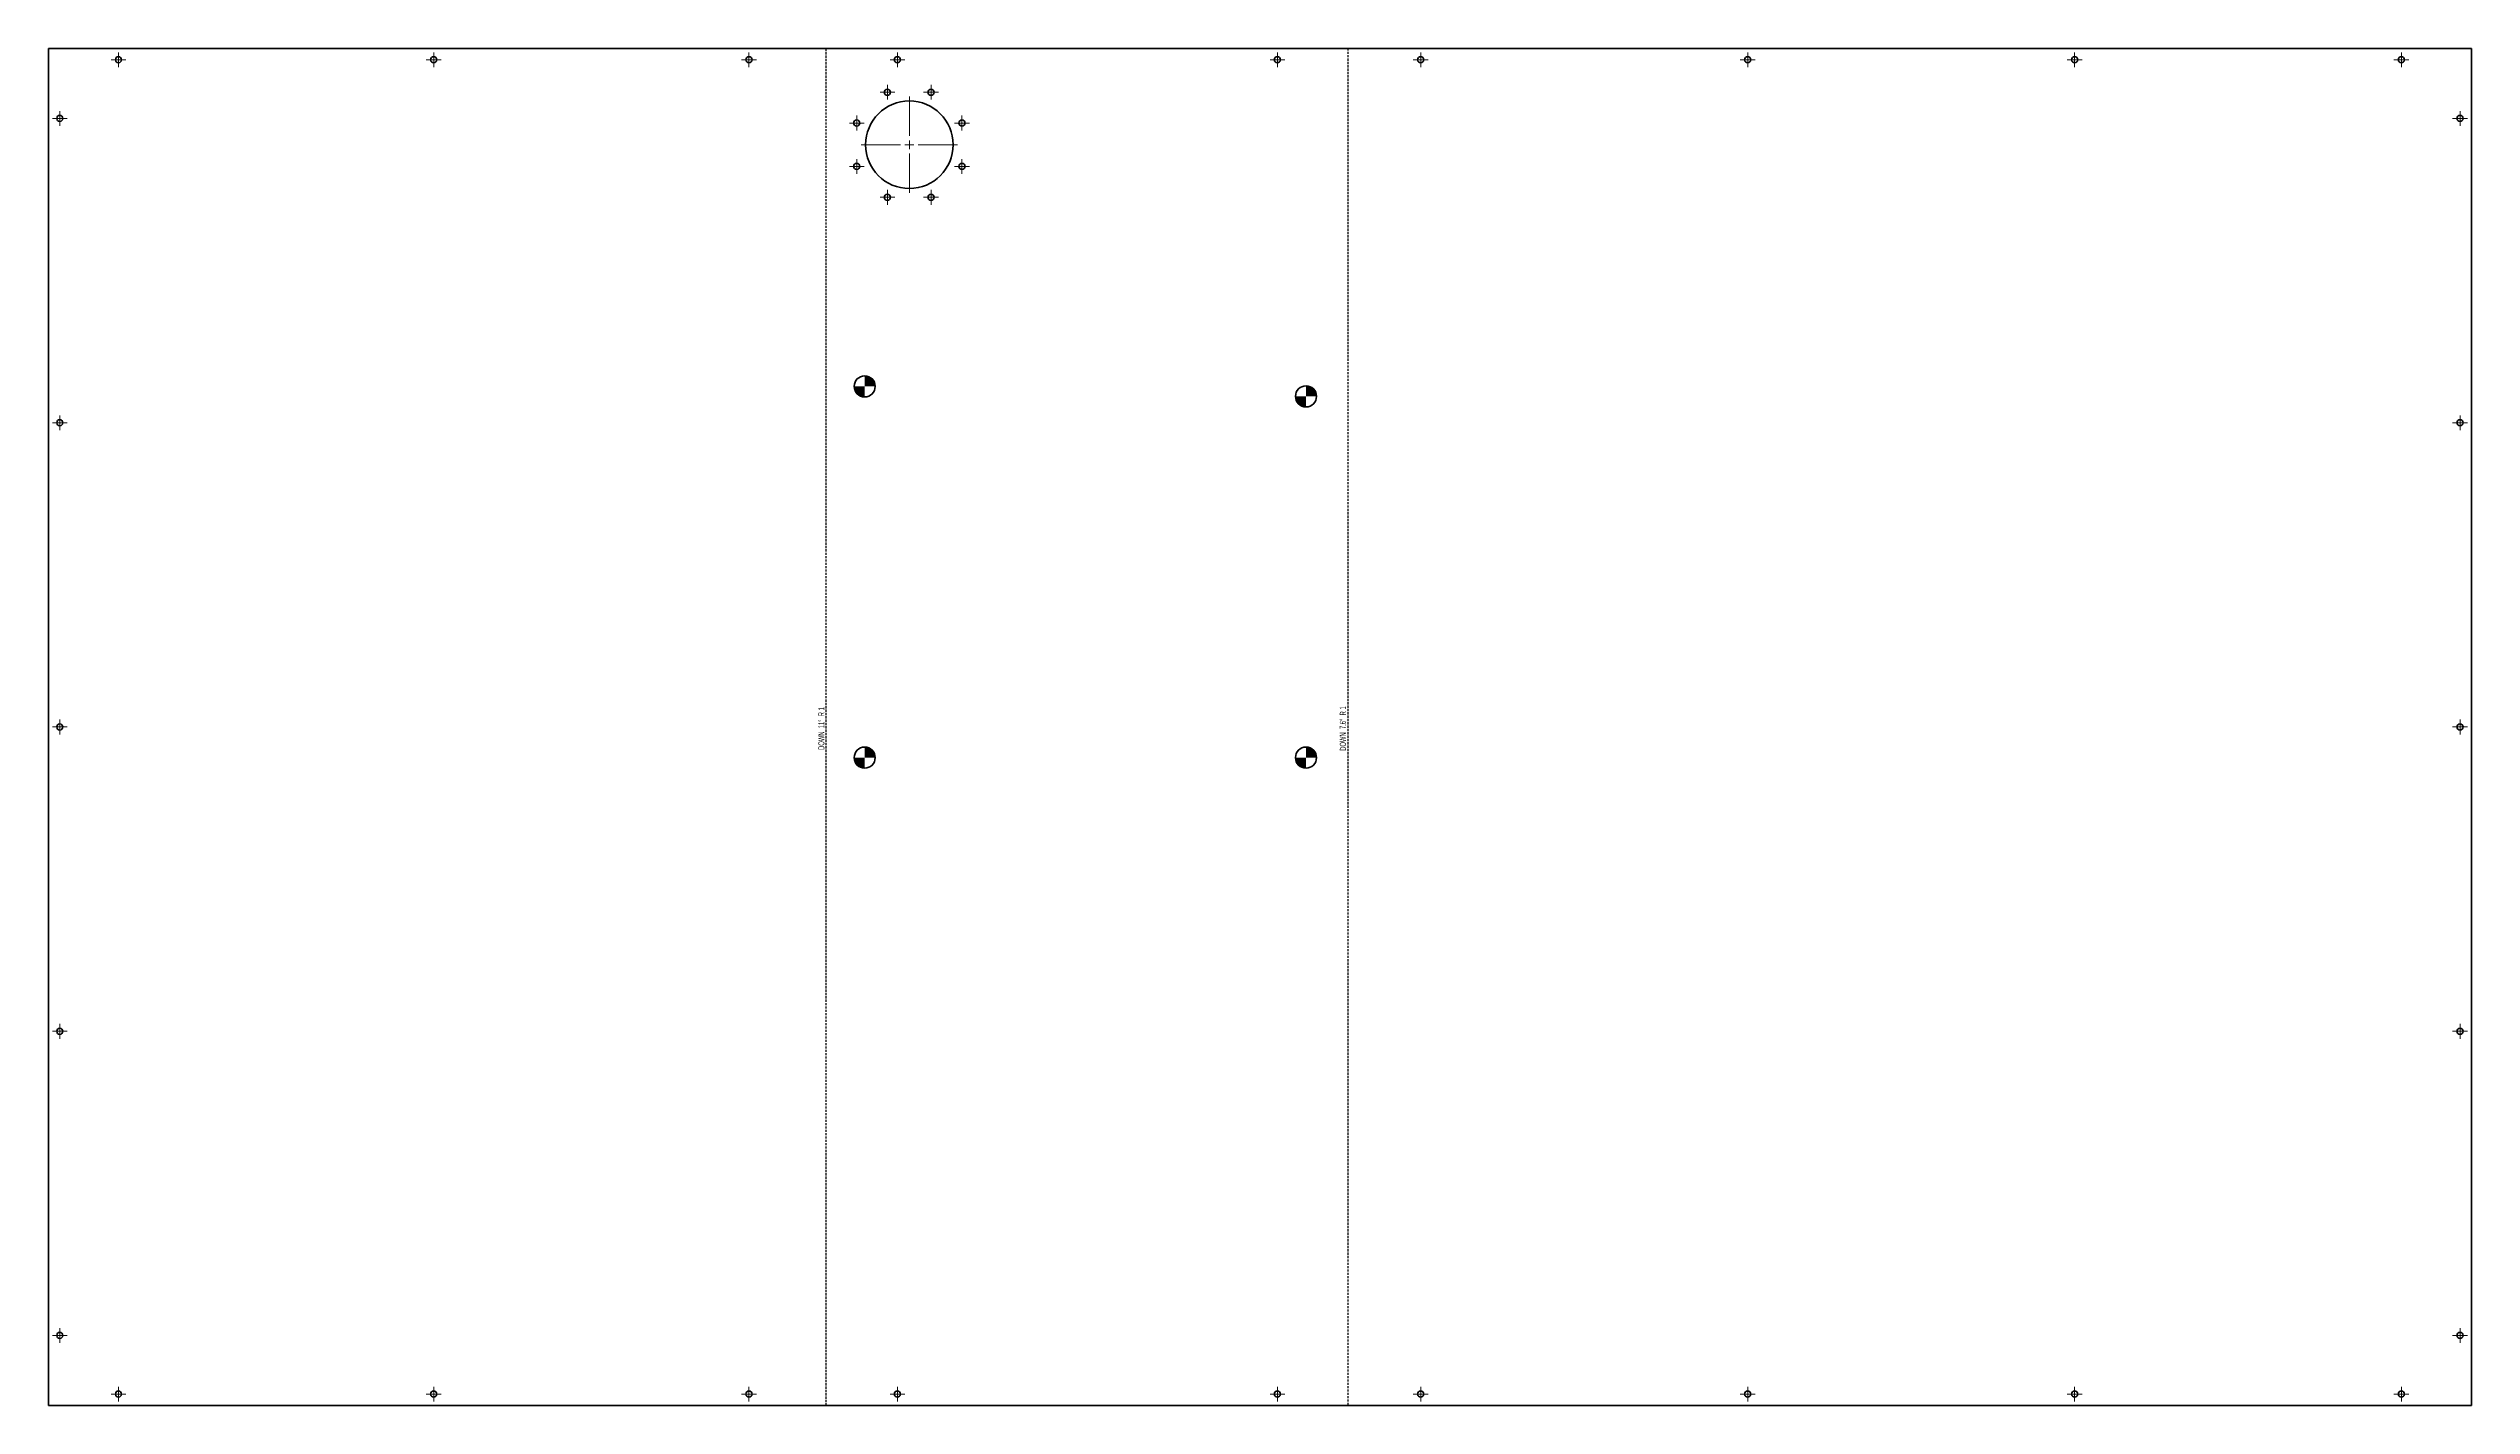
# Model space of a CAD drawing. Header units: millimetres. Extents: x -3359 to 1214, y -1370 to 795.
# Drawn here: x -3359 to -1976, y -1370 to -595 of the extents above; entities that cross this region are included whole.
import ezdxf

# ---------------------------------------------------------------- set-up
doc = ezdxf.new("R2010")
doc.units = ezdxf.units.MM
doc.linetypes.add('HIDDEN', pattern=[1.905, 1.27, -0.635])
doc.styles.add('SLDTEXTSTYLE0', font='TXT', dxfattribs={"width": 0.5675})
doc.styles.add('SLDTEXTSTYLE2', font='TXT', dxfattribs={"width": 0.57})

# ---------------------------------------------------------------- blocks, each defined once
blk = doc.blocks.new('SW_CENTERMARKSYMBOL_158')
at = {"color": 0, "linetype": 'Continuous', "lineweight": 18}
for p, q in [((-2.5, 0), (-4.25, 0)), ((0, 0), (-2.5, 0)), ((0, 2.5), (0, 4.25)), ((0, 0), (0, 2.5)), ((0, 0), (0, -2.5)), ((0, 0), (2.5, 0)), ((2.5, 0), (4.25, 0)), ((0, -2.5), (0, -4.25))]:
    blk.add_line(p, q, dxfattribs=at)
blk = doc.blocks.new('SW_CENTERMARKSYMBOL_159')
at = {"color": 0, "linetype": 'Continuous', "lineweight": 18}
for p, q in [((-2.5, 0), (-4.25, 0)), ((0, 0), (-2.5, 0)), ((0, 2.5), (0, 4.25)), ((0, 0), (0, 2.5)), ((0, 0), (0, -2.5)), ((0, 0), (2.5, 0)), ((2.5, 0), (4.25, 0)), ((0, -2.5), (0, -4.25))]:
    blk.add_line(p, q, dxfattribs=at)
blk = doc.blocks.new('SW_CENTERMARKSYMBOL_160')
at = {"color": 0, "linetype": 'Continuous', "lineweight": 18}
for p, q in [((-2.5, 0), (-4.25, 0)), ((0, 0), (-2.5, 0)), ((0, 2.5), (0, 4.25)), ((0, 0), (0, 2.5)), ((0, 0), (0, -2.5)), ((0, 0), (2.5, 0)), ((2.5, 0), (4.25, 0)), ((0, -2.5), (0, -4.25))]:
    blk.add_line(p, q, dxfattribs=at)
blk = doc.blocks.new('SW_CENTERMARKSYMBOL_161')
at = {"color": 0, "linetype": 'Continuous', "lineweight": 18}
for p, q in [((-2.5, 0), (-4.25, 0)), ((0, 0), (-2.5, 0)), ((0, 2.5), (0, 4.25)), ((0, 0), (0, 2.5)), ((0, 0), (0, -2.5)), ((0, 0), (2.5, 0)), ((2.5, 0), (4.25, 0)), ((0, -2.5), (0, -4.25))]:
    blk.add_line(p, q, dxfattribs=at)
blk = doc.blocks.new('SW_CENTERMARKSYMBOL_162')
at = {"color": 0, "linetype": 'Continuous', "lineweight": 18}
for p, q in [((-2.5, 0), (-4.25, 0)), ((0, 0), (-2.5, 0)), ((0, 2.5), (0, 4.25)), ((0, 0), (0, 2.5)), ((0, 0), (0, -2.5)), ((0, 0), (2.5, 0)), ((2.5, 0), (4.25, 0)), ((0, -2.5), (0, -4.25))]:
    blk.add_line(p, q, dxfattribs=at)
blk = doc.blocks.new('SW_CENTERMARKSYMBOL_163')
at = {"color": 0, "linetype": 'Continuous', "lineweight": 18}
for p, q in [((0, 5), (0, 27.5)), ((-5, 0), (-27.5, 0)), ((0, 0), (-2.5, 0)), ((0, 0), (0, 2.5)), ((0, 0), (0, -2.5)), ((0, 0), (2.5, 0)), ((5, 0), (27.5, 0)), ((0, -5), (0, -27.5))]:
    blk.add_line(p, q, dxfattribs=at)
blk = doc.blocks.new('SW_CENTERMARKSYMBOL_164')
at = {"color": 0, "linetype": 'Continuous', "lineweight": 18}
for p, q in [((-2.5, 0), (-4.25, 0)), ((0, 0), (-2.5, 0)), ((0, 2.5), (0, 4.25)), ((0, 0), (0, 2.5)), ((0, 0), (0, -2.5)), ((0, 0), (2.5, 0)), ((2.5, 0), (4.25, 0)), ((0, -2.5), (0, -4.25))]:
    blk.add_line(p, q, dxfattribs=at)
blk = doc.blocks.new('SW_CENTERMARKSYMBOL_165')
at = {"color": 0, "linetype": 'Continuous', "lineweight": 18}
for p, q in [((-2.5, 0), (-4.25, 0)), ((0, 0), (-2.5, 0)), ((0, 2.5), (0, 4.25)), ((0, 0), (0, 2.5)), ((0, 0), (0, -2.5)), ((0, 0), (2.5, 0)), ((2.5, 0), (4.25, 0)), ((0, -2.5), (0, -4.25))]:
    blk.add_line(p, q, dxfattribs=at)
blk = doc.blocks.new('SW_CENTERMARKSYMBOL_166')
at = {"color": 0, "linetype": 'Continuous', "lineweight": 18}
for p, q in [((-2.5, 0), (-4.25, 0)), ((0, 0), (-2.5, 0)), ((0, 2.5), (0, 4.25)), ((0, 0), (0, 2.5)), ((0, 0), (0, -2.5)), ((0, 0), (2.5, 0)), ((2.5, 0), (4.25, 0)), ((0, -2.5), (0, -4.25))]:
    blk.add_line(p, q, dxfattribs=at)
blk = doc.blocks.new('SW_CENTERMARKSYMBOL_167')
at = {"color": 0, "linetype": 'Continuous', "lineweight": 18}
for p, q in [((-2.5, 0), (-4.25, 0)), ((0, 0), (-2.5, 0)), ((0, 2.5), (0, 4.25)), ((0, 0), (0, 2.5)), ((0, 0), (0, -2.5)), ((0, 0), (2.5, 0)), ((2.5, 0), (4.25, 0)), ((0, -2.5), (0, -4.25))]:
    blk.add_line(p, q, dxfattribs=at)
blk = doc.blocks.new('SW_CENTERMARKSYMBOL_168')
at = {"color": 0, "linetype": 'Continuous', "lineweight": 18}
for p, q in [((-2.5, 0), (-4.25, 0)), ((0, 0), (-2.5, 0)), ((0, 2.5), (0, 4.25)), ((0, 0), (0, 2.5)), ((0, 0), (0, -2.5)), ((0, 0), (2.5, 0)), ((2.5, 0), (4.25, 0)), ((0, -2.5), (0, -4.25))]:
    blk.add_line(p, q, dxfattribs=at)
blk = doc.blocks.new('SW_CENTERMARKSYMBOL_169')
at = {"color": 0, "linetype": 'Continuous', "lineweight": 18}
for p, q in [((-2.5, 0), (-4.25, 0)), ((0, 0), (-2.5, 0)), ((0, 2.5), (0, 4.25)), ((0, 0), (0, 2.5)), ((0, 0), (0, -2.5)), ((0, 0), (2.5, 0)), ((2.5, 0), (4.25, 0)), ((0, -2.5), (0, -4.25))]:
    blk.add_line(p, q, dxfattribs=at)
blk = doc.blocks.new('SW_CENTERMARKSYMBOL_170')
at = {"color": 0, "linetype": 'Continuous', "lineweight": 18}
for p, q in [((-2.5, 0), (-4.25, 0)), ((0, 0), (-2.5, 0)), ((0, 2.5), (0, 4.25)), ((0, 0), (0, 2.5)), ((0, 0), (0, -2.5)), ((0, 0), (2.5, 0)), ((2.5, 0), (4.25, 0)), ((0, -2.5), (0, -4.25))]:
    blk.add_line(p, q, dxfattribs=at)
blk = doc.blocks.new('SW_CENTERMARKSYMBOL_171')
at = {"color": 0, "linetype": 'Continuous', "lineweight": 18}
for p, q in [((-2.5, 0), (-4.25, 0)), ((0, 0), (-2.5, 0)), ((0, 2.5), (0, 4.25)), ((0, 0), (0, 2.5)), ((0, 0), (0, -2.5)), ((0, 0), (2.5, 0)), ((2.5, 0), (4.25, 0)), ((0, -2.5), (0, -4.25))]:
    blk.add_line(p, q, dxfattribs=at)
blk = doc.blocks.new('SW_CENTERMARKSYMBOL_172')
at = {"color": 0, "linetype": 'Continuous', "lineweight": 18}
for p, q in [((-2.5, 0), (-4.25, 0)), ((0, 0), (-2.5, 0)), ((0, 2.5), (0, 4.25)), ((0, 0), (0, 2.5)), ((0, 0), (0, -2.5)), ((0, 0), (2.5, 0)), ((2.5, 0), (4.25, 0)), ((0, -2.5), (0, -4.25))]:
    blk.add_line(p, q, dxfattribs=at)
blk = doc.blocks.new('SW_CENTERMARKSYMBOL_173')
at = {"color": 0, "linetype": 'Continuous', "lineweight": 18}
for p, q in [((-2.5, 0), (-4.25, 0)), ((0, 0), (-2.5, 0)), ((0, 2.5), (0, 4.25)), ((0, 0), (0, 2.5)), ((0, 0), (0, -2.5)), ((0, 0), (2.5, 0)), ((2.5, 0), (4.25, 0)), ((0, -2.5), (0, -4.25))]:
    blk.add_line(p, q, dxfattribs=at)
blk = doc.blocks.new('SW_CENTERMARKSYMBOL_174')
at = {"color": 0, "linetype": 'Continuous', "lineweight": 18}
for p, q in [((-2.5, 0), (-4.25, 0)), ((0, 0), (-2.5, 0)), ((0, 2.5), (0, 4.25)), ((0, 0), (0, 2.5)), ((0, 0), (0, -2.5)), ((0, 0), (2.5, 0)), ((2.5, 0), (4.25, 0)), ((0, -2.5), (0, -4.25))]:
    blk.add_line(p, q, dxfattribs=at)
blk = doc.blocks.new('SW_CENTERMARKSYMBOL_175')
at = {"color": 0, "linetype": 'Continuous', "lineweight": 18}
for p, q in [((-2.5, 0), (-4.25, 0)), ((0, 0), (-2.5, 0)), ((0, 2.5), (0, 4.25)), ((0, 0), (0, 2.5)), ((0, 0), (0, -2.5)), ((0, 0), (2.5, 0)), ((2.5, 0), (4.25, 0)), ((0, -2.5), (0, -4.25))]:
    blk.add_line(p, q, dxfattribs=at)
blk = doc.blocks.new('SW_CENTERMARKSYMBOL_176')
at = {"color": 0, "linetype": 'Continuous', "lineweight": 18}
for p, q in [((-2.5, 0), (-4.25, 0)), ((0, 0), (-2.5, 0)), ((0, 2.5), (0, 4.25)), ((0, 0), (0, 2.5)), ((0, 0), (0, -2.5)), ((0, 0), (2.5, 0)), ((2.5, 0), (4.25, 0)), ((0, -2.5), (0, -4.25))]:
    blk.add_line(p, q, dxfattribs=at)
blk = doc.blocks.new('SW_CENTERMARKSYMBOL_177')
at = {"color": 0, "linetype": 'Continuous', "lineweight": 18}
for p, q in [((-2.5, 0), (-4.25, 0)), ((0, 0), (-2.5, 0)), ((0, 2.5), (0, 4.25)), ((0, 0), (0, 2.5)), ((0, 0), (0, -2.5)), ((0, 0), (2.5, 0)), ((2.5, 0), (4.25, 0)), ((0, -2.5), (0, -4.25))]:
    blk.add_line(p, q, dxfattribs=at)
blk = doc.blocks.new('SW_CENTERMARKSYMBOL_178')
at = {"color": 0, "linetype": 'Continuous', "lineweight": 18}
for p, q in [((-2.5, 0), (-4.25, 0)), ((0, 0), (-2.5, 0)), ((0, 2.5), (0, 4.25)), ((0, 0), (0, 2.5)), ((0, 0), (0, -2.5)), ((0, 0), (2.5, 0)), ((2.5, 0), (4.25, 0)), ((0, -2.5), (0, -4.25))]:
    blk.add_line(p, q, dxfattribs=at)
blk = doc.blocks.new('SW_CENTERMARKSYMBOL_179')
at = {"color": 0, "linetype": 'Continuous', "lineweight": 18}
for p, q in [((-2.5, 0), (-4.25, 0)), ((0, 0), (-2.5, 0)), ((0, 2.5), (0, 4.25)), ((0, 0), (0, 2.5)), ((0, 0), (0, -2.5)), ((0, 0), (2.5, 0)), ((2.5, 0), (4.25, 0)), ((0, -2.5), (0, -4.25))]:
    blk.add_line(p, q, dxfattribs=at)
blk = doc.blocks.new('SW_CENTERMARKSYMBOL_180')
at = {"color": 0, "linetype": 'Continuous', "lineweight": 18}
for p, q in [((-2.5, 0), (-4.25, 0)), ((0, 0), (-2.5, 0)), ((0, 2.5), (0, 4.25)), ((0, 0), (0, 2.5)), ((0, 0), (0, -2.5)), ((0, 0), (2.5, 0)), ((2.5, 0), (4.25, 0)), ((0, -2.5), (0, -4.25))]:
    blk.add_line(p, q, dxfattribs=at)
blk = doc.blocks.new('SW_CENTERMARKSYMBOL_181')
at = {"color": 0, "linetype": 'Continuous', "lineweight": 18}
for p, q in [((-2.5, 0), (-4.25, 0)), ((0, 0), (-2.5, 0)), ((0, 2.5), (0, 4.25)), ((0, 0), (0, 2.5)), ((0, 0), (0, -2.5)), ((0, 0), (2.5, 0)), ((2.5, 0), (4.25, 0)), ((0, -2.5), (0, -4.25))]:
    blk.add_line(p, q, dxfattribs=at)
blk = doc.blocks.new('SW_CENTERMARKSYMBOL_182')
at = {"color": 0, "linetype": 'Continuous', "lineweight": 18}
for p, q in [((-2.5, 0), (-4.25, 0)), ((0, 0), (-2.5, 0)), ((0, 2.5), (0, 4.25)), ((0, 0), (0, 2.5)), ((0, 0), (0, -2.5)), ((0, 0), (2.5, 0)), ((2.5, 0), (4.25, 0)), ((0, -2.5), (0, -4.25))]:
    blk.add_line(p, q, dxfattribs=at)
blk = doc.blocks.new('SW_CENTERMARKSYMBOL_183')
at = {"color": 0, "linetype": 'Continuous', "lineweight": 18}
for p, q in [((-2.5, 0), (-4.25, 0)), ((0, 0), (-2.5, 0)), ((0, 2.5), (0, 4.25)), ((0, 0), (0, 2.5)), ((0, 0), (0, -2.5)), ((0, 0), (2.5, 0)), ((2.5, 0), (4.25, 0)), ((0, -2.5), (0, -4.25))]:
    blk.add_line(p, q, dxfattribs=at)
blk = doc.blocks.new('SW_CENTERMARKSYMBOL_184')
at = {"color": 0, "linetype": 'Continuous', "lineweight": 18}
for p, q in [((-2.5, 0), (-4.25, 0)), ((0, 0), (-2.5, 0)), ((0, 2.5), (0, 4.25)), ((0, 0), (0, 2.5)), ((0, 0), (0, -2.5)), ((0, 0), (2.5, 0)), ((2.5, 0), (4.25, 0)), ((0, -2.5), (0, -4.25))]:
    blk.add_line(p, q, dxfattribs=at)
blk = doc.blocks.new('SW_CENTERMARKSYMBOL_185')
at = {"color": 0, "linetype": 'Continuous', "lineweight": 18}
for p, q in [((-2.5, 0), (-4.25, 0)), ((0, 0), (-2.5, 0)), ((0, 2.5), (0, 4.25)), ((0, 0), (0, 2.5)), ((0, 0), (0, -2.5)), ((0, 0), (2.5, 0)), ((2.5, 0), (4.25, 0)), ((0, -2.5), (0, -4.25))]:
    blk.add_line(p, q, dxfattribs=at)
blk = doc.blocks.new('SW_CENTERMARKSYMBOL_186')
at = {"color": 0, "linetype": 'Continuous', "lineweight": 18}
for p, q in [((-2.5, 0), (-4.25, 0)), ((0, 0), (-2.5, 0)), ((0, 2.5), (0, 4.25)), ((0, 0), (0, 2.5)), ((0, 0), (0, -2.5)), ((0, 0), (2.5, 0)), ((2.5, 0), (4.25, 0)), ((0, -2.5), (0, -4.25))]:
    blk.add_line(p, q, dxfattribs=at)
blk = doc.blocks.new('SW_CENTERMARKSYMBOL_187')
at = {"color": 0, "linetype": 'Continuous', "lineweight": 18}
for p, q in [((-2.5, 0), (-4.25, 0)), ((0, 0), (-2.5, 0)), ((0, 2.5), (0, 4.25)), ((0, 0), (0, 2.5)), ((0, 0), (0, -2.5)), ((0, 0), (2.5, 0)), ((2.5, 0), (4.25, 0)), ((0, -2.5), (0, -4.25))]:
    blk.add_line(p, q, dxfattribs=at)
blk = doc.blocks.new('SW_CENTERMARKSYMBOL_188')
at = {"color": 0, "linetype": 'Continuous', "lineweight": 18}
for p, q in [((-2.5, 0), (-4.25, 0)), ((0, 0), (-2.5, 0)), ((0, 2.5), (0, 4.25)), ((0, 0), (0, 2.5)), ((0, 0), (0, -2.5)), ((0, 0), (2.5, 0)), ((2.5, 0), (4.25, 0)), ((0, -2.5), (0, -4.25))]:
    blk.add_line(p, q, dxfattribs=at)
blk = doc.blocks.new('SW_CENTERMARKSYMBOL_189')
at = {"color": 0, "linetype": 'Continuous', "lineweight": 18}
for p, q in [((-2.5, 0), (-4.25, 0)), ((0, 0), (-2.5, 0)), ((0, 2.5), (0, 4.25)), ((0, 0), (0, 2.5)), ((0, 0), (0, -2.5)), ((0, 0), (2.5, 0)), ((2.5, 0), (4.25, 0)), ((0, -2.5), (0, -4.25))]:
    blk.add_line(p, q, dxfattribs=at)
blk = doc.blocks.new('SW_CENTERMARKSYMBOL_190')
at = {"color": 0, "linetype": 'Continuous', "lineweight": 18}
for p, q in [((-2.5, 0), (-4.25, 0)), ((0, 0), (-2.5, 0)), ((0, 2.5), (0, 4.25)), ((0, 0), (0, 2.5)), ((0, 0), (0, -2.5)), ((0, 0), (2.5, 0)), ((2.5, 0), (4.25, 0)), ((0, -2.5), (0, -4.25))]:
    blk.add_line(p, q, dxfattribs=at)
blk = doc.blocks.new('SW_CENTERMARKSYMBOL_191')
at = {"color": 0, "linetype": 'Continuous', "lineweight": 18}
for p, q in [((-2.5, 0), (-4.25, 0)), ((0, 0), (-2.5, 0)), ((0, 2.5), (0, 4.25)), ((0, 0), (0, 2.5)), ((0, 0), (0, -2.5)), ((0, 0), (2.5, 0)), ((2.5, 0), (4.25, 0)), ((0, -2.5), (0, -4.25))]:
    blk.add_line(p, q, dxfattribs=at)
blk = doc.blocks.new('SW_CENTERMARKSYMBOL_192')
at = {"color": 0, "linetype": 'Continuous', "lineweight": 18}
for p, q in [((-2.5, 0), (-4.25, 0)), ((0, 0), (-2.5, 0)), ((0, 2.5), (0, 4.25)), ((0, 0), (0, 2.5)), ((0, 0), (0, -2.5)), ((0, 0), (2.5, 0)), ((2.5, 0), (4.25, 0)), ((0, -2.5), (0, -4.25))]:
    blk.add_line(p, q, dxfattribs=at)
blk = doc.blocks.new('SW_CENTERMARKSYMBOL_193')
at = {"color": 0, "linetype": 'Continuous', "lineweight": 18}
for p, q in [((-2.5, 0), (-4.25, 0)), ((0, 0), (-2.5, 0)), ((0, 2.5), (0, 4.25)), ((0, 0), (0, 2.5)), ((0, 0), (0, -2.5)), ((0, 0), (2.5, 0)), ((2.5, 0), (4.25, 0)), ((0, -2.5), (0, -4.25))]:
    blk.add_line(p, q, dxfattribs=at)
blk = doc.blocks.new('SW_CENTERMARKSYMBOL_194')
at = {"color": 0, "linetype": 'Continuous', "lineweight": 18}
for p, q in [((-2.5, 0), (-4.25, 0)), ((0, 0), (-2.5, 0)), ((0, 2.5), (0, 4.25)), ((0, 0), (0, 2.5)), ((0, 0), (0, -2.5)), ((0, 0), (2.5, 0)), ((2.5, 0), (4.25, 0)), ((0, -2.5), (0, -4.25))]:
    blk.add_line(p, q, dxfattribs=at)
blk = doc.blocks.new('SW_DOWELSYMBOL_0')
at = {"linetype": 'Continuous', "lineweight": 18}
h = blk.add_hatch(color=0, dxfattribs=at)
edge = h.paths.add_edge_path(flags=0)
edge.add_arc((0, 0), 6, 180, 270)
edge.add_line((0, -6), (0, 0))
edge.add_line((0, 0), (-6, 0))
h = blk.add_hatch(color=0, dxfattribs=at)
edge = h.paths.add_edge_path(flags=0)
edge.add_arc((0, 0), 6, 0, 90)
edge.add_line((0, 6), (0, 0))
edge.add_line((0, 0), (6, 0))
at = {"color": 0, "linetype": 'Continuous', "lineweight": 18}
blk.add_circle((0, 0), 6, dxfattribs=at)
blk = doc.blocks.new('SW_DOWELSYMBOL_1')
at = {"linetype": 'Continuous', "lineweight": 18}
h = blk.add_hatch(color=0, dxfattribs=at)
edge = h.paths.add_edge_path(flags=0)
edge.add_arc((0, 0), 6, 180, 270)
edge.add_line((0, -6), (0, 0))
edge.add_line((0, 0), (-6, 0))
h = blk.add_hatch(color=0, dxfattribs=at)
edge = h.paths.add_edge_path(flags=0)
edge.add_arc((0, 0), 6, 0, 90)
edge.add_line((0, 6), (0, 0))
edge.add_line((0, 0), (6, 0))
at = {"color": 0, "linetype": 'Continuous', "lineweight": 18}
blk.add_circle((0, 0), 6, dxfattribs=at)
blk = doc.blocks.new('SW_DOWELSYMBOL_2')
at = {"linetype": 'Continuous', "lineweight": 18}
h = blk.add_hatch(color=0, dxfattribs=at)
edge = h.paths.add_edge_path(flags=0)
edge.add_arc((0, 0), 6, 180, 270)
edge.add_line((0, -6), (0, 0))
edge.add_line((0, 0), (-6, 0))
h = blk.add_hatch(color=0, dxfattribs=at)
edge = h.paths.add_edge_path(flags=0)
edge.add_arc((0, 0), 6, 0, 90)
edge.add_line((0, 6), (0, 0))
edge.add_line((0, 0), (6, 0))
at = {"color": 0, "linetype": 'Continuous', "lineweight": 18}
blk.add_circle((0, 0), 6, dxfattribs=at)
blk = doc.blocks.new('SW_DOWELSYMBOL_3')
at = {"linetype": 'Continuous', "lineweight": 18}
h = blk.add_hatch(color=0, dxfattribs=at)
edge = h.paths.add_edge_path(flags=0)
edge.add_arc((0, 0), 6, 180, 270)
edge.add_line((0, -6), (0, 0))
edge.add_line((0, 0), (-6, 0))
h = blk.add_hatch(color=0, dxfattribs=at)
edge = h.paths.add_edge_path(flags=0)
edge.add_arc((0, 0), 6, 0, 90)
edge.add_line((0, 6), (0, 0))
edge.add_line((0, 0), (6, 0))
at = {"color": 0, "linetype": 'Continuous', "lineweight": 18}
blk.add_circle((0, 0), 6, dxfattribs=at)

msp = doc.modelspace()

# ---------------------------------------------------------------- linework, layer by layer
at = {"color": 7, "linetype": 'Continuous', "lineweight": 35}
for p, q in [((-3359.2, -594.8), (-3359.2, -1369.8)), ((-1975.6, -594.8), (-3359.2, -594.8)), ((-1975.6, -1369.8), (-1975.6, -594.8)), ((-3359.2, -1369.8), (-1975.6, -1369.8))]:
    msp.add_line(p, q, dxfattribs=at)
at = {"color": 7, "linetype": 'HIDDEN'}
for p, q in [((-2915.1, -1369.8), (-2915.1, -594.8)), ((-2617.3, -594.8), (-2617.3, -1369.8))]:
    msp.add_line(p, q, dxfattribs=at)
at = {"color": 7, "linetype": 'Continuous', "lineweight": 35}
for centre, radius in [((-3319.2, -601.3), 1.75), ((-3139.2, -601.3), 1.75), ((-2959.2, -601.3), 1.75), ((-2874.4, -601.3), 1.75), ((-2657.4, -601.3), 1.75), ((-2575.6, -601.3), 1.75), ((-2388.9, -601.3), 1.75), ((-2202.2, -601.3), 1.75), ((-2015.6, -601.3), 1.75), ((-2880.1, -619.8), 1.75), ((-2855.2, -619.8), 1.75), ((-3352.7, -634.8), 1.75), ((-2897.6, -637.4), 1.75), ((-2867.6, -649.8), 25), ((-2837.6, -637.4), 1.75), ((-1982.1, -634.8), 1.75), ((-2897.6, -662.2), 1.75), ((-2837.6, -662.2), 1.75), ((-2880.1, -679.8), 1.75), ((-2855.2, -679.8), 1.75), ((-2893.1, -787.8), 6), ((-2641.1, -793.5), 6), ((-3352.7, -808.6), 1.75), ((-1982.1, -808.6), 1.75), ((-3352.7, -982.3), 1.75), ((-1982.1, -982.3), 1.75), ((-2893.1, -999.8), 6), ((-2641.1, -999.8), 6), ((-3352.7, -1156.1), 1.75), ((-1982.1, -1156.1), 1.75), ((-3352.7, -1329.8), 1.75), ((-1982.1, -1329.8), 1.75), ((-3319.2, -1363.3), 1.75), ((-3139.2, -1363.3), 1.75), ((-2959.2, -1363.3), 1.75), ((-2874.4, -1363.3), 1.75), ((-2657.4, -1363.3), 1.75), ((-2575.6, -1363.3), 1.75), ((-2388.9, -1363.3), 1.75), ((-2202.2, -1363.3), 1.75), ((-2015.6, -1363.3), 1.75)]:
    msp.add_circle(centre, radius, dxfattribs=at)

# ---------------------------------------------------------------- block references
at = {"color": 7, "linetype": 'Continuous', "lineweight": 18}
for name, p in [('SW_CENTERMARKSYMBOL_184', (-3319.2, -601.3)), ('SW_CENTERMARKSYMBOL_189', (-3139.2, -601.3)), ('SW_CENTERMARKSYMBOL_194', (-2959.2, -601.3)), ('SW_CENTERMARKSYMBOL_167', (-2874.4, -601.3)), ('SW_CENTERMARKSYMBOL_169', (-2657.4, -601.3)), ('SW_CENTERMARKSYMBOL_183', (-2575.6, -601.3)), ('SW_CENTERMARKSYMBOL_177', (-2388.9, -601.3)), ('SW_CENTERMARKSYMBOL_171', (-2202.2, -601.3)), ('SW_CENTERMARKSYMBOL_176', (-2015.6, -601.3)), ('SW_CENTERMARKSYMBOL_163', (-2867.6, -649.8)), ('SW_CENTERMARKSYMBOL_160', (-2880.1, -619.8)), ('SW_CENTERMARKSYMBOL_158', (-2855.2, -619.8)), ('SW_CENTERMARKSYMBOL_188', (-3352.7, -634.8)), ('SW_CENTERMARKSYMBOL_162', (-2897.6, -637.4)), ('SW_CENTERMARKSYMBOL_161', (-2837.6, -637.4)), ('SW_CENTERMARKSYMBOL_182', (-1982.1, -634.8)), ('SW_CENTERMARKSYMBOL_166', (-2897.6, -662.2)), ('SW_CENTERMARKSYMBOL_159', (-2837.6, -662.2)), ('SW_CENTERMARKSYMBOL_164', (-2880.1, -679.8)), ('SW_CENTERMARKSYMBOL_165', (-2855.2, -679.8)), ('SW_DOWELSYMBOL_2', (-2893.1, -787.8)), ('SW_DOWELSYMBOL_1', (-2641.1, -793.5)), ('SW_CENTERMARKSYMBOL_193', (-3352.7, -808.6)), ('SW_CENTERMARKSYMBOL_178', (-1982.1, -808.6)), ('SW_CENTERMARKSYMBOL_190', (-3352.7, -982.3)), ('SW_CENTERMARKSYMBOL_172', (-1982.1, -982.3)), ('SW_DOWELSYMBOL_3', (-2893.1, -999.8)), ('SW_DOWELSYMBOL_0', (-2641.1, -999.8)), ('SW_CENTERMARKSYMBOL_185', (-3352.7, -1156.1)), ('SW_CENTERMARKSYMBOL_175', (-1982.1, -1156.1)), ('SW_CENTERMARKSYMBOL_187', (-3352.7, -1329.8)), ('SW_CENTERMARKSYMBOL_181', (-1982.1, -1329.8)), ('SW_CENTERMARKSYMBOL_192', (-3319.2, -1363.3)), ('SW_CENTERMARKSYMBOL_191', (-3139.2, -1363.3)), ('SW_CENTERMARKSYMBOL_186', (-2959.2, -1363.3)), ('SW_CENTERMARKSYMBOL_170', (-2874.4, -1363.3)), ('SW_CENTERMARKSYMBOL_168', (-2657.4, -1363.3)), ('SW_CENTERMARKSYMBOL_180', (-2575.6, -1363.3)), ('SW_CENTERMARKSYMBOL_174', (-2388.9, -1363.3)), ('SW_CENTERMARKSYMBOL_173', (-2202.2, -1363.3)), ('SW_CENTERMARKSYMBOL_179', (-2015.6, -1363.3))]:
    msp.add_blockref(name, p, dxfattribs=at)

# ---------------------------------------------------------------- texts
at = {"color": 7, "linetype": 'Continuous', "lineweight": 0, "char_height": 3.5, "attachment_point": 2, "rotation": 90}
for s, insert, style in [('DOWN  11°  R 1', (-2919.6, -983.2), 'SLDTEXTSTYLE0'), ('DOWN  7.6°  R 1', (-2621.8, -983.2), 'SLDTEXTSTYLE2')]:
    msp.add_mtext(s, dxfattribs=dict(at, insert=insert, style=style))

doc.saveas('drawing.dxf')
